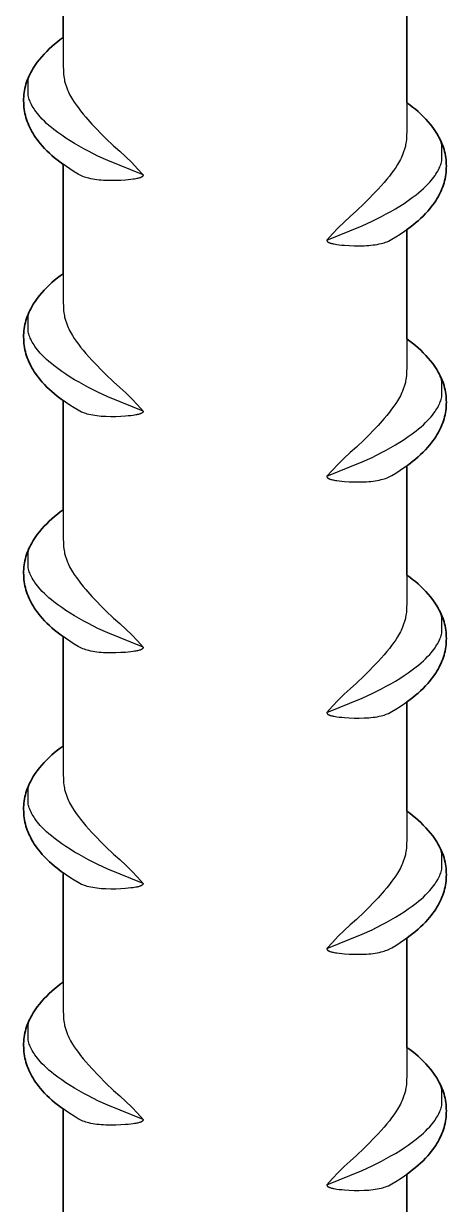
# Model space of a CAD drawing. Header units: millimetres. Extents: x -8 to 1608, y -703 to 404.
# Drawn here: x 40.3 to 60, y 300.1 to 355.1 of the extents above; entities that cross this region are included whole.
import ezdxf

# ---------------------------------------------------------------- set-up
doc = ezdxf.new("R2010")
doc.units = ezdxf.units.MM
doc.layers.add('Blocks', color=7, linetype='Continuous')
doc.layers.add('Blocks$Inner', color=7, linetype='Continuous', lineweight=25, true_color=0x007f00)
doc.layers.add('Blocks$Outline', color=7, linetype='Continuous', lineweight=35, true_color=0xff3f3f)

# ---------------------------------------------------------------- blocks, each defined once
blk = doc.blocks.new('Rebar Coffee Table Front')
at = {"layer": 'Blocks$Inner'}
for points in [[(42.145, 359.585), (42.145, 353.224), (42.156, 352.9), (42.165, 352.785), (42.178, 352.671), (42.187, 352.602), (42.199, 352.534), (42.212, 352.466), (42.339, 352.061), (42.371, 351.988), (42.405, 351.916), (42.442, 351.845), (42.485, 351.766), (42.53, 351.687), (42.578, 351.61), (42.662, 351.481), (42.749, 351.354), (42.852, 351.214), (42.958, 351.077), (43.078, 350.927), (43.202, 350.779), (43.48, 350.463), (44.125, 349.794), (44.484, 349.451), (44.778, 349.198), (45.064, 348.936), (45.341, 348.664), (45.608, 348.384), (45.866, 348.094), (45.866, 348.09), (45.866, 348.086), (45.866, 348.084), (45.865, 348.082), (45.865, 348.08), (45.865, 348.078), (45.865, 348.077), (45.865, 348.075), (45.864, 348.073), (45.864, 348.071), (45.863, 348.069), (45.863, 348.067), (45.862, 348.065), (45.862, 348.064), (45.861, 348.062), (45.861, 348.06), (45.86, 348.058), (45.859, 348.056), (45.859, 348.054), (45.858, 348.053), (45.857, 348.051), (45.856, 348.049), (45.855, 348.047), (45.854, 348.046), (45.853, 348.044), (45.852, 348.042), (45.851, 348.041), (45.85, 348.039), (45.849, 348.037), (45.848, 348.036), (45.846, 348.034), (45.845, 348.032), (45.843, 348.03), (45.842, 348.028), (45.84, 348.027), (45.839, 348.025), (45.837, 348.023), (45.835, 348.021), (45.832, 348.018), (45.828, 348.015), (45.825, 348.012), (45.821, 348.009), (45.817, 348.006), (45.813, 348.003), (45.809, 348.001), (45.805, 347.998), (45.801, 347.995), (45.797, 347.993), (45.789, 347.988), (45.783, 347.985), (45.776, 347.982), (45.764, 347.976), (45.751, 347.971), (45.739, 347.966), (45.726, 347.961), (45.713, 347.957), (45.687, 347.949), (45.648, 347.938), (45.609, 347.929), (45.57, 347.92), (45.531, 347.913), (45.47, 347.902), (45.408, 347.893), (45.287, 347.878), (45.168, 347.865), (45.05, 347.855), (44.821, 347.84), (44.592, 347.831), (44.363, 347.829), (44.134, 347.834), (44.027, 347.839), (43.92, 347.846), (43.817, 347.855), (43.715, 347.866), (43.619, 347.879), (43.523, 347.895), (43.428, 347.914), (43.334, 347.935), (43.266, 347.953), (43.199, 347.973), (43.132, 347.996), (43.066, 348.02), (43.001, 348.047), (42.838, 348.132), (42.655, 348.243), (42.452, 348.374), (42.251, 348.51), (42.057, 348.649), (41.867, 348.795), (41.744, 348.894), (41.623, 348.997), (41.505, 349.103), (41.389, 349.214), (41.276, 349.328), (41.168, 349.445), (41.086, 349.54), (41.007, 349.636), (40.931, 349.736), (40.858, 349.837), (40.798, 349.927), (40.741, 350.018), (40.686, 350.112), (40.635, 350.207), (40.587, 350.303), (40.545, 350.392), (40.507, 350.483), (40.472, 350.575), (40.44, 350.668), (40.411, 350.762), (40.386, 350.857), (40.363, 350.952), (40.345, 351.049), (40.329, 351.146), (40.317, 351.244), (40.309, 351.342), (40.304, 351.44), (40.302, 351.538), (40.303, 351.636), (40.309, 351.735), (40.317, 351.833), (40.329, 351.93), (40.344, 352.027), (40.363, 352.124), (40.385, 352.22), (40.41, 352.315), (40.439, 352.409), (40.471, 352.502), (40.506, 352.594), (40.544, 352.684), (40.586, 352.773), (40.63, 352.861), (40.682, 352.947)], [(58.145, 356.548), (58.145, 350.187), (58.134, 349.863), (58.125, 349.748), (58.112, 349.634), (58.103, 349.565), (58.091, 349.497), (58.078, 349.429), (57.951, 349.024), (57.919, 348.951), (57.885, 348.879), (57.848, 348.808), (57.805, 348.729), (57.76, 348.65), (57.712, 348.573), (57.628, 348.444), (57.541, 348.317), (57.438, 348.177), (57.332, 348.04), (57.212, 347.89), (57.088, 347.742), (56.81, 347.426), (56.165, 346.757), (55.806, 346.413), (55.512, 346.161), (55.226, 345.899), (54.949, 345.627), (54.682, 345.346), (54.424, 345.057), (56.074, 345.722), (56.528, 345.934), (56.974, 346.159), (57.192, 346.275), (57.407, 346.395), (57.616, 346.516), (57.823, 346.642), (58.021, 346.769), (58.216, 346.902), (58.401, 347.035), (58.583, 347.173), (58.696, 347.265), (58.808, 347.36), (58.916, 347.458), (59.018, 347.554), (59.116, 347.654), (59.212, 347.757), (59.278, 347.832), (59.341, 347.91), (59.402, 347.99), (59.461, 348.071), (59.504, 348.135), (59.545, 348.2), (59.583, 348.266), (59.62, 348.334), (59.654, 348.402), (59.68, 348.459), (59.704, 348.516), (59.726, 348.573), (59.746, 348.632), (59.764, 348.691), (59.78, 348.751), (59.78, 349.476), (59.764, 349.536), (59.746, 349.595), (59.726, 349.653), (59.704, 349.711), (59.68, 349.768), (59.654, 349.824), (59.544, 350.028), (59.45, 350.167), (59.352, 350.302), (59.249, 350.434), (59.142, 350.563), (59.03, 350.688), (58.915, 350.809), (58.796, 350.927), (58.673, 351.04), (58.546, 351.15), (58.416, 351.255), (58.282, 351.356), (58.145, 351.452)], [(45.866, 348.094), (44.216, 348.759), (43.762, 348.971), (43.316, 349.196), (43.098, 349.312), (42.883, 349.432), (42.674, 349.553), (42.467, 349.679), (42.269, 349.806), (42.074, 349.939), (41.888, 350.072), (41.707, 350.21), (41.594, 350.302), (41.482, 350.397), (41.373, 350.495), (41.272, 350.591), (41.173, 350.691), (41.078, 350.794), (41.012, 350.869), (40.949, 350.947), (40.888, 351.027), (40.829, 351.108), (40.786, 351.172), (40.745, 351.237), (40.707, 351.303), (40.67, 351.371), (40.636, 351.439), (40.61, 351.496), (40.586, 351.553), (40.564, 351.61), (40.544, 351.669), (40.526, 351.728), (40.51, 351.788), (40.51, 352.513), (40.526, 352.573), (40.544, 352.632), (40.564, 352.69), (40.586, 352.748), (40.61, 352.805), (40.636, 352.861), (40.746, 353.065), (40.84, 353.204), (40.938, 353.339), (41.041, 353.471), (41.148, 353.6), (41.259, 353.725), (41.375, 353.846), (41.494, 353.964), (41.617, 354.077), (41.744, 354.187), (41.874, 354.292), (42.008, 354.393), (42.145, 354.489)], [(54.424, 345.057), (54.424, 345.053), (54.424, 345.049), (54.424, 345.047), (54.424, 345.045), (54.425, 345.043), (54.425, 345.041), (54.425, 345.04), (54.425, 345.038), (54.426, 345.036), (54.426, 345.034), (54.426, 345.032), (54.427, 345.03), (54.427, 345.028), (54.428, 345.026), (54.429, 345.025), (54.429, 345.023), (54.43, 345.021), (54.431, 345.019), (54.431, 345.017), (54.432, 345.016), (54.433, 345.014), (54.434, 345.012), (54.435, 345.01), (54.436, 345.009), (54.437, 345.007), (54.438, 345.005), (54.439, 345.004), (54.44, 345.002), (54.441, 345), (54.442, 344.999), (54.444, 344.997), (54.445, 344.995), (54.447, 344.993), (54.448, 344.991), (54.45, 344.99), (54.451, 344.988), (54.453, 344.986), (54.455, 344.984), (54.458, 344.981), (54.462, 344.978), (54.465, 344.975), (54.469, 344.972), (54.473, 344.969), (54.477, 344.966), (54.481, 344.964), (54.485, 344.961), (54.489, 344.958), (54.493, 344.956), (54.501, 344.951), (54.507, 344.948), (54.514, 344.945), (54.526, 344.939), (54.538, 344.934), (54.551, 344.929), (54.564, 344.924), (54.577, 344.92), (54.603, 344.912), (54.642, 344.901), (54.681, 344.892), (54.72, 344.883), (54.759, 344.876), (54.82, 344.865), (54.882, 344.856), (55.003, 344.841), (55.122, 344.828), (55.24, 344.818), (55.469, 344.803), (55.698, 344.794), (55.927, 344.792), (56.156, 344.797), (56.263, 344.802), (56.37, 344.809), (56.473, 344.818), (56.575, 344.829), (56.671, 344.842), (56.767, 344.858), (56.862, 344.877), (56.956, 344.898), (57.024, 344.916), (57.091, 344.936), (57.158, 344.959), (57.224, 344.983), (57.289, 345.01), (57.452, 345.095), (57.635, 345.206), (57.838, 345.337), (58.039, 345.473), (58.233, 345.612), (58.423, 345.758), (58.546, 345.857), (58.667, 345.96), (58.785, 346.066), (58.901, 346.177), (59.013, 346.291), (59.122, 346.408), (59.204, 346.503), (59.283, 346.599), (59.359, 346.699), (59.432, 346.8), (59.492, 346.89), (59.549, 346.981), (59.604, 347.075), (59.655, 347.17), (59.703, 347.266), (59.744, 347.355), (59.783, 347.446), (59.818, 347.538), (59.85, 347.631), (59.879, 347.725), (59.904, 347.82), (59.926, 347.915), (59.945, 348.012), (59.961, 348.109), (59.973, 348.207), (59.981, 348.305), (59.986, 348.403), (59.988, 348.501), (59.986, 348.599), (59.981, 348.698), (59.973, 348.796), (59.961, 348.893), (59.946, 348.99), (59.927, 349.087), (59.905, 349.183), (59.88, 349.278), (59.851, 349.372), (59.819, 349.465), (59.784, 349.557), (59.746, 349.647), (59.704, 349.736), (59.66, 349.824), (59.608, 349.91)], [(42.145, 348.585), (42.145, 342.224), (42.156, 341.9), (42.165, 341.785), (42.178, 341.671), (42.187, 341.602), (42.199, 341.534), (42.212, 341.466), (42.339, 341.061), (42.371, 340.988), (42.405, 340.916), (42.442, 340.845), (42.485, 340.766), (42.53, 340.687), (42.578, 340.61), (42.662, 340.481), (42.749, 340.354), (42.852, 340.214), (42.958, 340.077), (43.078, 339.927), (43.202, 339.779), (43.48, 339.463), (44.125, 338.794), (44.484, 338.451), (44.778, 338.198), (45.064, 337.936), (45.341, 337.664), (45.608, 337.384), (45.866, 337.094), (44.216, 337.759), (43.762, 337.971), (43.316, 338.196), (43.098, 338.312), (42.883, 338.432), (42.674, 338.553), (42.467, 338.679), (42.269, 338.806), (42.074, 338.939), (41.888, 339.072), (41.707, 339.21), (41.594, 339.302), (41.482, 339.397), (41.373, 339.495), (41.272, 339.591), (41.173, 339.691), (41.078, 339.794), (41.012, 339.869), (40.949, 339.947), (40.888, 340.027), (40.829, 340.108), (40.786, 340.172), (40.745, 340.237), (40.707, 340.303), (40.67, 340.371), (40.636, 340.439), (40.61, 340.496), (40.586, 340.553), (40.564, 340.61), (40.544, 340.669), (40.526, 340.728), (40.51, 340.788), (40.51, 341.513), (40.526, 341.573), (40.544, 341.632), (40.564, 341.69), (40.586, 341.748), (40.61, 341.805), (40.636, 341.861), (40.746, 342.065), (40.84, 342.204), (40.938, 342.339), (41.041, 342.471), (41.148, 342.6), (41.259, 342.725), (41.375, 342.846), (41.494, 342.964), (41.617, 343.077), (41.744, 343.187), (41.874, 343.292), (42.008, 343.393), (42.145, 343.489)], [(58.145, 345.548), (58.145, 339.187), (58.134, 338.863), (58.125, 338.748), (58.112, 338.634), (58.103, 338.565), (58.091, 338.497), (58.078, 338.429), (57.951, 338.024), (57.919, 337.951), (57.885, 337.879), (57.848, 337.808), (57.805, 337.729), (57.76, 337.65), (57.712, 337.573), (57.628, 337.444), (57.541, 337.317), (57.438, 337.177), (57.332, 337.04), (57.212, 336.89), (57.088, 336.742), (56.81, 336.426), (56.165, 335.757), (55.806, 335.413), (55.512, 335.161), (55.226, 334.899), (54.949, 334.627), (54.682, 334.346), (54.424, 334.057), (56.074, 334.722), (56.528, 334.934), (56.974, 335.159), (57.192, 335.275), (57.407, 335.395), (57.616, 335.516), (57.823, 335.642), (58.021, 335.769), (58.216, 335.902), (58.401, 336.035), (58.583, 336.173), (58.696, 336.265), (58.808, 336.36), (58.916, 336.458), (59.018, 336.554), (59.116, 336.654), (59.212, 336.757), (59.278, 336.832), (59.341, 336.91), (59.402, 336.99), (59.461, 337.071), (59.504, 337.135), (59.545, 337.2), (59.583, 337.266), (59.62, 337.334), (59.654, 337.402), (59.68, 337.459), (59.704, 337.516), (59.726, 337.573), (59.746, 337.632), (59.764, 337.691), (59.78, 337.751), (59.78, 338.476), (59.764, 338.536), (59.746, 338.595), (59.726, 338.653), (59.704, 338.711), (59.68, 338.768), (59.654, 338.824), (59.544, 339.028), (59.45, 339.167), (59.352, 339.302), (59.249, 339.434), (59.142, 339.563), (59.03, 339.688), (58.915, 339.809), (58.796, 339.927), (58.673, 340.04), (58.546, 340.15), (58.416, 340.255), (58.282, 340.356), (58.145, 340.452)], [(45.866, 337.094), (45.866, 337.09), (45.866, 337.086), (45.866, 337.084), (45.865, 337.082), (45.865, 337.08), (45.865, 337.078), (45.865, 337.077), (45.865, 337.075), (45.864, 337.073), (45.864, 337.071), (45.863, 337.069), (45.863, 337.067), (45.862, 337.065), (45.862, 337.064), (45.861, 337.062), (45.861, 337.06), (45.86, 337.058), (45.859, 337.056), (45.859, 337.054), (45.858, 337.053), (45.857, 337.051), (45.856, 337.049), (45.855, 337.047), (45.854, 337.046), (45.853, 337.044), (45.852, 337.042), (45.851, 337.041), (45.85, 337.039), (45.849, 337.037), (45.848, 337.036), (45.846, 337.034), (45.845, 337.032), (45.843, 337.03), (45.842, 337.028), (45.84, 337.027), (45.839, 337.025), (45.837, 337.023), (45.835, 337.021), (45.832, 337.018), (45.828, 337.015), (45.825, 337.012), (45.821, 337.009), (45.817, 337.006), (45.813, 337.003), (45.809, 337.001), (45.805, 336.998), (45.801, 336.995), (45.797, 336.993), (45.789, 336.988), (45.783, 336.985), (45.776, 336.982), (45.764, 336.976), (45.751, 336.971), (45.739, 336.966), (45.726, 336.961), (45.713, 336.957), (45.687, 336.949), (45.648, 336.938), (45.609, 336.929), (45.57, 336.92), (45.531, 336.913), (45.47, 336.902), (45.408, 336.893), (45.287, 336.878), (45.168, 336.865), (45.05, 336.855), (44.821, 336.84), (44.592, 336.831), (44.363, 336.829), (44.134, 336.834), (44.027, 336.839), (43.92, 336.846), (43.817, 336.855), (43.715, 336.866), (43.619, 336.879), (43.523, 336.895), (43.428, 336.914), (43.334, 336.935), (43.266, 336.953), (43.199, 336.973), (43.132, 336.996), (43.066, 337.02), (43.001, 337.047), (42.838, 337.132), (42.655, 337.243), (42.452, 337.374), (42.251, 337.51), (42.057, 337.649), (41.867, 337.795), (41.744, 337.894), (41.623, 337.997), (41.505, 338.103), (41.389, 338.214), (41.276, 338.328), (41.168, 338.445), (41.086, 338.54), (41.007, 338.636), (40.931, 338.736), (40.858, 338.837), (40.798, 338.927), (40.741, 339.018), (40.686, 339.112), (40.635, 339.207), (40.587, 339.303), (40.545, 339.392), (40.507, 339.483), (40.472, 339.575), (40.44, 339.668), (40.411, 339.762), (40.386, 339.857), (40.363, 339.952), (40.345, 340.049), (40.329, 340.146), (40.317, 340.244), (40.309, 340.342), (40.304, 340.44), (40.302, 340.538), (40.303, 340.636), (40.309, 340.735), (40.317, 340.833), (40.329, 340.93), (40.344, 341.027), (40.363, 341.124), (40.385, 341.22), (40.41, 341.315), (40.439, 341.409), (40.471, 341.502), (40.506, 341.594), (40.544, 341.684), (40.586, 341.773), (40.63, 341.861), (40.682, 341.947)], [(54.424, 334.057), (54.424, 334.053), (54.424, 334.049), (54.424, 334.047), (54.424, 334.045), (54.425, 334.043), (54.425, 334.041), (54.425, 334.04), (54.425, 334.038), (54.426, 334.036), (54.426, 334.034), (54.426, 334.032), (54.427, 334.03), (54.427, 334.028), (54.428, 334.026), (54.429, 334.025), (54.429, 334.023), (54.43, 334.021), (54.431, 334.019), (54.431, 334.017), (54.432, 334.016), (54.433, 334.014), (54.434, 334.012), (54.435, 334.01), (54.436, 334.009), (54.437, 334.007), (54.438, 334.005), (54.439, 334.004), (54.44, 334.002), (54.441, 334), (54.442, 333.999), (54.444, 333.997), (54.445, 333.995), (54.447, 333.993), (54.448, 333.991), (54.45, 333.99), (54.451, 333.988), (54.453, 333.986), (54.455, 333.984), (54.458, 333.981), (54.462, 333.978), (54.465, 333.975), (54.469, 333.972), (54.473, 333.969), (54.477, 333.966), (54.481, 333.964), (54.485, 333.961), (54.489, 333.958), (54.493, 333.956), (54.501, 333.951), (54.507, 333.948), (54.514, 333.945), (54.526, 333.939), (54.538, 333.934), (54.551, 333.929), (54.564, 333.924), (54.577, 333.92), (54.603, 333.912), (54.642, 333.901), (54.681, 333.892), (54.72, 333.883), (54.759, 333.876), (54.82, 333.865), (54.882, 333.856), (55.003, 333.841), (55.122, 333.828), (55.24, 333.818), (55.469, 333.803), (55.698, 333.794), (55.927, 333.792), (56.156, 333.797), (56.263, 333.802), (56.37, 333.809), (56.473, 333.818), (56.575, 333.829), (56.671, 333.842), (56.767, 333.858), (56.862, 333.877), (56.956, 333.898), (57.024, 333.916), (57.091, 333.936), (57.158, 333.959), (57.224, 333.983), (57.289, 334.01), (57.452, 334.095), (57.635, 334.206), (57.838, 334.337), (58.039, 334.473), (58.233, 334.612), (58.423, 334.758), (58.546, 334.857), (58.667, 334.96), (58.785, 335.066), (58.901, 335.177), (59.013, 335.291), (59.122, 335.408), (59.204, 335.503), (59.283, 335.599), (59.359, 335.699), (59.432, 335.8), (59.492, 335.89), (59.549, 335.981), (59.604, 336.075), (59.655, 336.17), (59.703, 336.266), (59.744, 336.355), (59.783, 336.446), (59.818, 336.538), (59.85, 336.631), (59.879, 336.725), (59.904, 336.82), (59.926, 336.915), (59.945, 337.012), (59.961, 337.109), (59.973, 337.207), (59.981, 337.305), (59.986, 337.403), (59.988, 337.501), (59.986, 337.599), (59.981, 337.698), (59.973, 337.796), (59.961, 337.893), (59.946, 337.99), (59.927, 338.087), (59.905, 338.183), (59.88, 338.278), (59.851, 338.372), (59.819, 338.465), (59.784, 338.557), (59.746, 338.647), (59.704, 338.736), (59.66, 338.824), (59.608, 338.91)], [(42.145, 337.585), (42.145, 331.224), (42.156, 330.9), (42.165, 330.785), (42.178, 330.671), (42.187, 330.602), (42.199, 330.534), (42.212, 330.466), (42.339, 330.061), (42.371, 329.988), (42.405, 329.916), (42.442, 329.845), (42.485, 329.766), (42.53, 329.687), (42.578, 329.61), (42.662, 329.481), (42.749, 329.354), (42.852, 329.214), (42.958, 329.077), (43.078, 328.927), (43.202, 328.779), (43.48, 328.463), (44.125, 327.794), (44.484, 327.451), (44.778, 327.198), (45.064, 326.936), (45.341, 326.664), (45.608, 326.384), (45.866, 326.094), (45.866, 326.09), (45.866, 326.086), (45.866, 326.084), (45.865, 326.082), (45.865, 326.08), (45.865, 326.078), (45.865, 326.077), (45.865, 326.075), (45.864, 326.073), (45.864, 326.071), (45.863, 326.069), (45.863, 326.067), (45.862, 326.065), (45.862, 326.064), (45.861, 326.062), (45.861, 326.06), (45.86, 326.058), (45.859, 326.056), (45.859, 326.054), (45.858, 326.053), (45.857, 326.051), (45.856, 326.049), (45.855, 326.047), (45.854, 326.046), (45.853, 326.044), (45.852, 326.042), (45.851, 326.041), (45.85, 326.039), (45.849, 326.037), (45.848, 326.036), (45.846, 326.034), (45.845, 326.032), (45.843, 326.03), (45.842, 326.028), (45.84, 326.027), (45.839, 326.025), (45.837, 326.023), (45.835, 326.021), (45.832, 326.018), (45.828, 326.015), (45.825, 326.012), (45.821, 326.009), (45.817, 326.006), (45.813, 326.003), (45.809, 326.001), (45.805, 325.998), (45.801, 325.995), (45.797, 325.993), (45.789, 325.988), (45.783, 325.985), (45.776, 325.982), (45.764, 325.976), (45.751, 325.971), (45.739, 325.966), (45.726, 325.961), (45.713, 325.957), (45.687, 325.949), (45.648, 325.938), (45.609, 325.929), (45.57, 325.92), (45.531, 325.913), (45.47, 325.902), (45.408, 325.893), (45.287, 325.878), (45.168, 325.865), (45.05, 325.855), (44.821, 325.84), (44.592, 325.831), (44.363, 325.829), (44.134, 325.834), (44.027, 325.839), (43.92, 325.846), (43.817, 325.855), (43.715, 325.866), (43.619, 325.879), (43.523, 325.895), (43.428, 325.914), (43.334, 325.935), (43.266, 325.953), (43.199, 325.973), (43.132, 325.996), (43.066, 326.02), (43.001, 326.047), (42.838, 326.132), (42.655, 326.243), (42.452, 326.374), (42.251, 326.51), (42.057, 326.649), (41.867, 326.795), (41.744, 326.894), (41.623, 326.997), (41.505, 327.103), (41.389, 327.214), (41.276, 327.328), (41.168, 327.445), (41.086, 327.54), (41.007, 327.636), (40.931, 327.736), (40.858, 327.837), (40.798, 327.927), (40.741, 328.018), (40.686, 328.112), (40.635, 328.207), (40.587, 328.303), (40.545, 328.392), (40.507, 328.483), (40.472, 328.575), (40.44, 328.668), (40.411, 328.762), (40.386, 328.857), (40.363, 328.952), (40.345, 329.049), (40.329, 329.146), (40.317, 329.244), (40.309, 329.342), (40.304, 329.44), (40.302, 329.538), (40.303, 329.636), (40.309, 329.735), (40.317, 329.833), (40.329, 329.93), (40.344, 330.027), (40.363, 330.124), (40.385, 330.22), (40.41, 330.315), (40.439, 330.409), (40.471, 330.502), (40.506, 330.594), (40.544, 330.684), (40.586, 330.773), (40.63, 330.861), (40.682, 330.947)], [(58.145, 334.548), (58.145, 328.187), (58.134, 327.863), (58.125, 327.748), (58.112, 327.634), (58.103, 327.565), (58.091, 327.497), (58.078, 327.429), (57.951, 327.024), (57.919, 326.951), (57.885, 326.879), (57.848, 326.808), (57.805, 326.729), (57.76, 326.65), (57.712, 326.573), (57.628, 326.444), (57.541, 326.317), (57.438, 326.177), (57.332, 326.04), (57.212, 325.89), (57.088, 325.742), (56.81, 325.426), (56.165, 324.757), (55.806, 324.413), (55.512, 324.161), (55.226, 323.899), (54.949, 323.627), (54.682, 323.346), (54.424, 323.057), (56.074, 323.722), (56.528, 323.934), (56.974, 324.159), (57.192, 324.275), (57.407, 324.395), (57.616, 324.516), (57.823, 324.642), (58.021, 324.769), (58.216, 324.902), (58.401, 325.035), (58.583, 325.173), (58.696, 325.265), (58.808, 325.36), (58.916, 325.458), (59.018, 325.554), (59.116, 325.654), (59.212, 325.757), (59.278, 325.832), (59.341, 325.91), (59.402, 325.99), (59.461, 326.071), (59.504, 326.135), (59.545, 326.2), (59.583, 326.266), (59.62, 326.334), (59.654, 326.402), (59.68, 326.459), (59.704, 326.516), (59.726, 326.573), (59.746, 326.632), (59.764, 326.691), (59.78, 326.751), (59.78, 327.476), (59.764, 327.536), (59.746, 327.595), (59.726, 327.653), (59.704, 327.711), (59.68, 327.768), (59.654, 327.824), (59.544, 328.028), (59.45, 328.167), (59.352, 328.302), (59.249, 328.434), (59.142, 328.563), (59.03, 328.688), (58.915, 328.809), (58.796, 328.927), (58.673, 329.04), (58.546, 329.15), (58.416, 329.255), (58.282, 329.356), (58.145, 329.452)], [(45.866, 326.094), (44.216, 326.759), (43.762, 326.971), (43.316, 327.196), (43.098, 327.312), (42.883, 327.432), (42.674, 327.553), (42.467, 327.679), (42.269, 327.806), (42.074, 327.939), (41.888, 328.072), (41.707, 328.21), (41.594, 328.302), (41.482, 328.397), (41.373, 328.495), (41.272, 328.591), (41.173, 328.691), (41.078, 328.794), (41.012, 328.869), (40.949, 328.947), (40.888, 329.027), (40.829, 329.108), (40.786, 329.172), (40.745, 329.237), (40.707, 329.303), (40.67, 329.371), (40.636, 329.439), (40.61, 329.496), (40.586, 329.553), (40.564, 329.61), (40.544, 329.669), (40.526, 329.728), (40.51, 329.788), (40.51, 330.513), (40.526, 330.573), (40.544, 330.632), (40.564, 330.69), (40.586, 330.748), (40.61, 330.805), (40.636, 330.861), (40.746, 331.065), (40.84, 331.204), (40.938, 331.339), (41.041, 331.471), (41.148, 331.6), (41.259, 331.725), (41.375, 331.846), (41.494, 331.964), (41.617, 332.077), (41.744, 332.187), (41.874, 332.292), (42.008, 332.393), (42.145, 332.489)], [(54.424, 323.057), (54.424, 323.053), (54.424, 323.049), (54.424, 323.047), (54.424, 323.045), (54.425, 323.043), (54.425, 323.041), (54.425, 323.04), (54.425, 323.038), (54.426, 323.036), (54.426, 323.034), (54.426, 323.032), (54.427, 323.03), (54.427, 323.028), (54.428, 323.026), (54.429, 323.025), (54.429, 323.023), (54.43, 323.021), (54.431, 323.019), (54.431, 323.017), (54.432, 323.016), (54.433, 323.014), (54.434, 323.012), (54.435, 323.01), (54.436, 323.009), (54.437, 323.007), (54.438, 323.005), (54.439, 323.004), (54.44, 323.002), (54.441, 323), (54.442, 322.999), (54.444, 322.997), (54.445, 322.995), (54.447, 322.993), (54.448, 322.991), (54.45, 322.99), (54.451, 322.988), (54.453, 322.986), (54.455, 322.984), (54.458, 322.981), (54.462, 322.978), (54.465, 322.975), (54.469, 322.972), (54.473, 322.969), (54.477, 322.966), (54.481, 322.964), (54.485, 322.961), (54.489, 322.958), (54.493, 322.956), (54.501, 322.951), (54.507, 322.948), (54.514, 322.945), (54.526, 322.939), (54.538, 322.934), (54.551, 322.929), (54.564, 322.924), (54.577, 322.92), (54.603, 322.912), (54.642, 322.901), (54.681, 322.892), (54.72, 322.883), (54.759, 322.876), (54.82, 322.865), (54.882, 322.856), (55.003, 322.841), (55.122, 322.828), (55.24, 322.818), (55.469, 322.803), (55.698, 322.794), (55.927, 322.792), (56.156, 322.797), (56.263, 322.802), (56.37, 322.809), (56.473, 322.818), (56.575, 322.829), (56.671, 322.842), (56.767, 322.858), (56.862, 322.877), (56.956, 322.898), (57.024, 322.916), (57.091, 322.936), (57.158, 322.959), (57.224, 322.983), (57.289, 323.01), (57.452, 323.095), (57.635, 323.206), (57.838, 323.337), (58.039, 323.473), (58.233, 323.612), (58.423, 323.758), (58.546, 323.857), (58.667, 323.96), (58.785, 324.066), (58.901, 324.177), (59.013, 324.291), (59.122, 324.408), (59.204, 324.503), (59.283, 324.599), (59.359, 324.699), (59.432, 324.8), (59.492, 324.89), (59.549, 324.981), (59.604, 325.075), (59.655, 325.17), (59.703, 325.266), (59.744, 325.355), (59.783, 325.446), (59.818, 325.538), (59.85, 325.631), (59.879, 325.725), (59.904, 325.82), (59.926, 325.915), (59.945, 326.012), (59.961, 326.109), (59.973, 326.207), (59.981, 326.305), (59.986, 326.403), (59.988, 326.501), (59.986, 326.599), (59.981, 326.698), (59.973, 326.796), (59.961, 326.893), (59.946, 326.99), (59.927, 327.087), (59.905, 327.183), (59.88, 327.278), (59.851, 327.372), (59.819, 327.465), (59.784, 327.557), (59.746, 327.647), (59.704, 327.736), (59.66, 327.824), (59.608, 327.91)], [(42.145, 326.585), (42.145, 320.224), (42.156, 319.9), (42.165, 319.785), (42.178, 319.671), (42.187, 319.602), (42.199, 319.534), (42.212, 319.466), (42.339, 319.061), (42.371, 318.988), (42.405, 318.916), (42.442, 318.845), (42.485, 318.766), (42.53, 318.687), (42.578, 318.61), (42.662, 318.481), (42.749, 318.354), (42.852, 318.214), (42.958, 318.077), (43.078, 317.927), (43.202, 317.779), (43.48, 317.463), (44.125, 316.794), (44.484, 316.451), (44.778, 316.198), (45.064, 315.936), (45.341, 315.664), (45.608, 315.384), (45.866, 315.094), (45.866, 315.09), (45.866, 315.086), (45.866, 315.084), (45.865, 315.082), (45.865, 315.08), (45.865, 315.078), (45.865, 315.077), (45.865, 315.075), (45.864, 315.073), (45.864, 315.071), (45.863, 315.069), (45.863, 315.067), (45.862, 315.065), (45.862, 315.064), (45.861, 315.062), (45.861, 315.06), (45.86, 315.058), (45.859, 315.056), (45.859, 315.054), (45.858, 315.053), (45.857, 315.051), (45.856, 315.049), (45.855, 315.047), (45.854, 315.046), (45.853, 315.044), (45.852, 315.042), (45.851, 315.041), (45.85, 315.039), (45.849, 315.037), (45.848, 315.036), (45.846, 315.034), (45.845, 315.032), (45.843, 315.03), (45.842, 315.028), (45.84, 315.027), (45.839, 315.025), (45.837, 315.023), (45.835, 315.021), (45.832, 315.018), (45.828, 315.015), (45.825, 315.012), (45.821, 315.009), (45.817, 315.006), (45.813, 315.003), (45.809, 315.001), (45.805, 314.998), (45.801, 314.995), (45.797, 314.993), (45.789, 314.988), (45.783, 314.985), (45.776, 314.982), (45.764, 314.976), (45.751, 314.971), (45.739, 314.966), (45.726, 314.961), (45.713, 314.957), (45.687, 314.949), (45.648, 314.938), (45.609, 314.929), (45.57, 314.92), (45.531, 314.913), (45.47, 314.902), (45.408, 314.893), (45.287, 314.878), (45.168, 314.865), (45.05, 314.855), (44.821, 314.84), (44.592, 314.831), (44.363, 314.829), (44.134, 314.834), (44.027, 314.839), (43.92, 314.846), (43.817, 314.855), (43.715, 314.866), (43.619, 314.879), (43.523, 314.895), (43.428, 314.914), (43.334, 314.935), (43.266, 314.953), (43.199, 314.973), (43.132, 314.996), (43.066, 315.02), (43.001, 315.047), (42.838, 315.132), (42.655, 315.243), (42.452, 315.374), (42.251, 315.51), (42.057, 315.649), (41.867, 315.795), (41.744, 315.894), (41.623, 315.997), (41.505, 316.103), (41.389, 316.214), (41.276, 316.328), (41.168, 316.445), (41.086, 316.54), (41.007, 316.636), (40.931, 316.736), (40.858, 316.837), (40.798, 316.927), (40.741, 317.018), (40.686, 317.112), (40.635, 317.207), (40.587, 317.303), (40.545, 317.392), (40.507, 317.483), (40.472, 317.575), (40.44, 317.668), (40.411, 317.762), (40.386, 317.857), (40.363, 317.952), (40.345, 318.049), (40.329, 318.146), (40.317, 318.244), (40.309, 318.342), (40.304, 318.44), (40.302, 318.538), (40.303, 318.636), (40.309, 318.735), (40.317, 318.833), (40.329, 318.93), (40.344, 319.027), (40.363, 319.124), (40.385, 319.22), (40.41, 319.315), (40.439, 319.409), (40.471, 319.502), (40.506, 319.594), (40.544, 319.684), (40.586, 319.773), (40.63, 319.861), (40.682, 319.947)], [(58.145, 323.548), (58.145, 317.187), (58.134, 316.863), (58.125, 316.748), (58.112, 316.634), (58.103, 316.565), (58.091, 316.497), (58.078, 316.429), (57.951, 316.024), (57.919, 315.951), (57.885, 315.879), (57.848, 315.808), (57.805, 315.729), (57.76, 315.65), (57.712, 315.573), (57.628, 315.444), (57.541, 315.317), (57.438, 315.177), (57.332, 315.04), (57.212, 314.89), (57.088, 314.742), (56.81, 314.426), (56.165, 313.757), (55.806, 313.413), (55.512, 313.161), (55.226, 312.899), (54.949, 312.627), (54.682, 312.346), (54.424, 312.057), (56.074, 312.722), (56.528, 312.934), (56.974, 313.159), (57.192, 313.275), (57.407, 313.395), (57.616, 313.516), (57.823, 313.642), (58.021, 313.769), (58.216, 313.902), (58.401, 314.035), (58.583, 314.173), (58.696, 314.265), (58.808, 314.36), (58.916, 314.458), (59.018, 314.554), (59.116, 314.654), (59.212, 314.757), (59.278, 314.832), (59.341, 314.91), (59.402, 314.99), (59.461, 315.071), (59.504, 315.135), (59.545, 315.2), (59.583, 315.266), (59.62, 315.334), (59.654, 315.402), (59.68, 315.459), (59.704, 315.516), (59.726, 315.573), (59.746, 315.632), (59.764, 315.691), (59.78, 315.751), (59.78, 316.476), (59.764, 316.536), (59.746, 316.595), (59.726, 316.653), (59.704, 316.711), (59.68, 316.768), (59.654, 316.824), (59.544, 317.028), (59.45, 317.167), (59.352, 317.302), (59.249, 317.434), (59.142, 317.563), (59.03, 317.688), (58.915, 317.809), (58.796, 317.927), (58.673, 318.04), (58.546, 318.15), (58.416, 318.255), (58.282, 318.356), (58.145, 318.452)], [(45.866, 315.094), (44.216, 315.759), (43.762, 315.971), (43.316, 316.196), (43.098, 316.312), (42.883, 316.432), (42.674, 316.553), (42.467, 316.679), (42.269, 316.806), (42.074, 316.939), (41.888, 317.072), (41.707, 317.21), (41.594, 317.302), (41.482, 317.397), (41.373, 317.495), (41.272, 317.591), (41.173, 317.691), (41.078, 317.794), (41.012, 317.869), (40.949, 317.947), (40.888, 318.027), (40.829, 318.108), (40.786, 318.172), (40.745, 318.237), (40.707, 318.303), (40.67, 318.371), (40.636, 318.439), (40.61, 318.496), (40.586, 318.553), (40.564, 318.61), (40.544, 318.669), (40.526, 318.728), (40.51, 318.788), (40.51, 319.513), (40.526, 319.573), (40.544, 319.632), (40.564, 319.69), (40.586, 319.748), (40.61, 319.805), (40.636, 319.861), (40.746, 320.065), (40.84, 320.204), (40.938, 320.339), (41.041, 320.471), (41.148, 320.6), (41.259, 320.725), (41.375, 320.846), (41.494, 320.964), (41.617, 321.077), (41.744, 321.187), (41.874, 321.292), (42.008, 321.393), (42.145, 321.489)], [(54.424, 312.057), (54.424, 312.053), (54.424, 312.049), (54.424, 312.047), (54.424, 312.045), (54.425, 312.043), (54.425, 312.041), (54.425, 312.04), (54.425, 312.038), (54.426, 312.036), (54.426, 312.034), (54.426, 312.032), (54.427, 312.03), (54.427, 312.028), (54.428, 312.026), (54.429, 312.025), (54.429, 312.023), (54.43, 312.021), (54.431, 312.019), (54.431, 312.017), (54.432, 312.016), (54.433, 312.014), (54.434, 312.012), (54.435, 312.01), (54.436, 312.009), (54.437, 312.007), (54.438, 312.005), (54.439, 312.004), (54.44, 312.002), (54.441, 312), (54.442, 311.999), (54.444, 311.997), (54.445, 311.995), (54.447, 311.993), (54.448, 311.991), (54.45, 311.99), (54.451, 311.988), (54.453, 311.986), (54.455, 311.984), (54.458, 311.981), (54.462, 311.978), (54.465, 311.975), (54.469, 311.972), (54.473, 311.969), (54.477, 311.966), (54.481, 311.964), (54.485, 311.961), (54.489, 311.958), (54.493, 311.956), (54.501, 311.951), (54.507, 311.948), (54.514, 311.945), (54.526, 311.939), (54.538, 311.934), (54.551, 311.929), (54.564, 311.924), (54.577, 311.92), (54.603, 311.912), (54.642, 311.901), (54.681, 311.892), (54.72, 311.883), (54.759, 311.876), (54.82, 311.865), (54.882, 311.856), (55.003, 311.841), (55.122, 311.828), (55.24, 311.818), (55.469, 311.803), (55.698, 311.794), (55.927, 311.792), (56.156, 311.797), (56.263, 311.802), (56.37, 311.809), (56.473, 311.818), (56.575, 311.829), (56.671, 311.842), (56.767, 311.858), (56.862, 311.877), (56.956, 311.898), (57.024, 311.916), (57.091, 311.936), (57.158, 311.959), (57.224, 311.983), (57.289, 312.01), (57.452, 312.095), (57.635, 312.206), (57.838, 312.337), (58.039, 312.473), (58.233, 312.612), (58.423, 312.758), (58.546, 312.857), (58.667, 312.96), (58.785, 313.066), (58.901, 313.177), (59.013, 313.291), (59.122, 313.408), (59.204, 313.503), (59.283, 313.599), (59.359, 313.699), (59.432, 313.8), (59.492, 313.89), (59.549, 313.981), (59.604, 314.075), (59.655, 314.17), (59.703, 314.266), (59.744, 314.355), (59.783, 314.446), (59.818, 314.538), (59.85, 314.631), (59.879, 314.725), (59.904, 314.82), (59.926, 314.915), (59.945, 315.012), (59.961, 315.109), (59.973, 315.207), (59.981, 315.305), (59.986, 315.403), (59.988, 315.501), (59.986, 315.599), (59.981, 315.698), (59.973, 315.796), (59.961, 315.893), (59.946, 315.99), (59.927, 316.087), (59.905, 316.183), (59.88, 316.278), (59.851, 316.372), (59.819, 316.465), (59.784, 316.557), (59.746, 316.647), (59.704, 316.736), (59.66, 316.824), (59.608, 316.91)], [(42.145, 315.585), (42.145, 309.224), (42.156, 308.9), (42.165, 308.785), (42.178, 308.671), (42.187, 308.602), (42.199, 308.534), (42.212, 308.466), (42.339, 308.061), (42.371, 307.988), (42.405, 307.916), (42.442, 307.845), (42.485, 307.766), (42.53, 307.687), (42.578, 307.61), (42.662, 307.481), (42.749, 307.354), (42.852, 307.214), (42.958, 307.077), (43.078, 306.927), (43.202, 306.779), (43.48, 306.463), (44.125, 305.794), (44.484, 305.451), (44.778, 305.198), (45.064, 304.936), (45.341, 304.664), (45.608, 304.384), (45.866, 304.094), (45.866, 304.09), (45.866, 304.086), (45.866, 304.084), (45.865, 304.082), (45.865, 304.08), (45.865, 304.078), (45.865, 304.077), (45.865, 304.075), (45.864, 304.073), (45.864, 304.071), (45.863, 304.069), (45.863, 304.067), (45.862, 304.065), (45.862, 304.064), (45.861, 304.062), (45.861, 304.06), (45.86, 304.058), (45.859, 304.056), (45.859, 304.054), (45.858, 304.053), (45.857, 304.051), (45.856, 304.049), (45.855, 304.047), (45.854, 304.046), (45.853, 304.044), (45.852, 304.042), (45.851, 304.041), (45.85, 304.039), (45.849, 304.037), (45.848, 304.036), (45.846, 304.034), (45.845, 304.032), (45.843, 304.03), (45.842, 304.028), (45.84, 304.027), (45.839, 304.025), (45.837, 304.023), (45.835, 304.021), (45.832, 304.018), (45.828, 304.015), (45.825, 304.012), (45.821, 304.009), (45.817, 304.006), (45.813, 304.003), (45.809, 304.001), (45.805, 303.998), (45.801, 303.995), (45.797, 303.993), (45.789, 303.988), (45.783, 303.985), (45.776, 303.982), (45.764, 303.976), (45.751, 303.971), (45.739, 303.966), (45.726, 303.961), (45.713, 303.957), (45.687, 303.949), (45.648, 303.938), (45.609, 303.929), (45.57, 303.92), (45.531, 303.913), (45.47, 303.902), (45.408, 303.893), (45.287, 303.878), (45.168, 303.865), (45.05, 303.855), (44.821, 303.84), (44.592, 303.831), (44.363, 303.829), (44.134, 303.834), (44.027, 303.839), (43.92, 303.846), (43.817, 303.855), (43.715, 303.866), (43.619, 303.879), (43.523, 303.895), (43.428, 303.914), (43.334, 303.935), (43.266, 303.953), (43.199, 303.973), (43.132, 303.996), (43.066, 304.02), (43.001, 304.047), (42.838, 304.132), (42.655, 304.243), (42.452, 304.374), (42.251, 304.51), (42.057, 304.649), (41.867, 304.795), (41.744, 304.894), (41.623, 304.997), (41.505, 305.103), (41.389, 305.214), (41.276, 305.328), (41.168, 305.445), (41.086, 305.54), (41.007, 305.636), (40.931, 305.736), (40.858, 305.837), (40.798, 305.927), (40.741, 306.018), (40.686, 306.112), (40.635, 306.207), (40.587, 306.303), (40.545, 306.392), (40.507, 306.483), (40.472, 306.575), (40.44, 306.668), (40.411, 306.762), (40.386, 306.857), (40.363, 306.952), (40.345, 307.049), (40.329, 307.146), (40.317, 307.244), (40.309, 307.342), (40.304, 307.44), (40.302, 307.538), (40.303, 307.636), (40.309, 307.735), (40.317, 307.833), (40.329, 307.93), (40.344, 308.027), (40.363, 308.124), (40.385, 308.22), (40.41, 308.315), (40.439, 308.409), (40.471, 308.502), (40.506, 308.594), (40.544, 308.684), (40.586, 308.773), (40.63, 308.861), (40.679, 308.941)], [(58.145, 312.548), (58.145, 306.187), (58.134, 305.863), (58.125, 305.748), (58.112, 305.634), (58.103, 305.565), (58.091, 305.497), (58.078, 305.429), (57.951, 305.024), (57.919, 304.951), (57.885, 304.879), (57.848, 304.808), (57.805, 304.729), (57.76, 304.65), (57.712, 304.573), (57.628, 304.444), (57.541, 304.317), (57.438, 304.177), (57.332, 304.04), (57.212, 303.89), (57.088, 303.742), (56.81, 303.426), (56.165, 302.757), (55.806, 302.413), (55.512, 302.161), (55.226, 301.899), (54.949, 301.627), (54.682, 301.346), (54.424, 301.057), (56.074, 301.722), (56.528, 301.934), (56.974, 302.159), (57.192, 302.275), (57.407, 302.395), (57.616, 302.516), (57.823, 302.642), (58.021, 302.769), (58.216, 302.902), (58.401, 303.035), (58.583, 303.173), (58.696, 303.265), (58.808, 303.36), (58.916, 303.458), (59.018, 303.554), (59.116, 303.654), (59.212, 303.757), (59.278, 303.832), (59.341, 303.91), (59.402, 303.99), (59.461, 304.071), (59.504, 304.135), (59.545, 304.2), (59.583, 304.266), (59.62, 304.334), (59.654, 304.402), (59.68, 304.459), (59.704, 304.516), (59.726, 304.573), (59.746, 304.632), (59.764, 304.691), (59.78, 304.751), (59.78, 305.476), (59.764, 305.536), (59.746, 305.595), (59.726, 305.653), (59.704, 305.711), (59.68, 305.768), (59.654, 305.824), (59.544, 306.028), (59.45, 306.167), (59.352, 306.302), (59.249, 306.434), (59.142, 306.563), (59.03, 306.688), (58.915, 306.809), (58.796, 306.927), (58.673, 307.04), (58.546, 307.15), (58.416, 307.255), (58.282, 307.356), (58.145, 307.452)], [(45.866, 304.094), (44.216, 304.759), (43.762, 304.971), (43.316, 305.196), (43.098, 305.312), (42.883, 305.432), (42.674, 305.553), (42.467, 305.679), (42.269, 305.806), (42.074, 305.939), (41.888, 306.072), (41.707, 306.21), (41.594, 306.302), (41.482, 306.397), (41.373, 306.495), (41.272, 306.591), (41.173, 306.691), (41.078, 306.794), (41.012, 306.869), (40.949, 306.947), (40.888, 307.027), (40.829, 307.108), (40.786, 307.172), (40.745, 307.237), (40.707, 307.303), (40.67, 307.371), (40.636, 307.439), (40.61, 307.496), (40.586, 307.553), (40.564, 307.61), (40.544, 307.669), (40.526, 307.728), (40.51, 307.788), (40.51, 308.513), (40.526, 308.573), (40.544, 308.632), (40.564, 308.69), (40.586, 308.748), (40.61, 308.805), (40.636, 308.861), (40.746, 309.065), (40.84, 309.204), (40.938, 309.339), (41.041, 309.471), (41.148, 309.6), (41.259, 309.725), (41.375, 309.846), (41.494, 309.964), (41.617, 310.077), (41.744, 310.187), (41.874, 310.292), (42.008, 310.393), (42.145, 310.489)], [(54.424, 301.057), (54.424, 301.053), (54.424, 301.049), (54.424, 301.047), (54.424, 301.045), (54.425, 301.043), (54.425, 301.041), (54.425, 301.04), (54.425, 301.038), (54.426, 301.036), (54.426, 301.034), (54.426, 301.032), (54.427, 301.03), (54.427, 301.028), (54.428, 301.026), (54.429, 301.025), (54.429, 301.023), (54.43, 301.021), (54.431, 301.019), (54.431, 301.017), (54.432, 301.016), (54.433, 301.014), (54.434, 301.012), (54.435, 301.01), (54.436, 301.009), (54.437, 301.007), (54.438, 301.005), (54.439, 301.004), (54.44, 301.002), (54.441, 301), (54.442, 300.999), (54.444, 300.997), (54.445, 300.995), (54.447, 300.993), (54.448, 300.991), (54.45, 300.99), (54.451, 300.988), (54.453, 300.986), (54.455, 300.984), (54.458, 300.981), (54.462, 300.978), (54.465, 300.975), (54.469, 300.972), (54.473, 300.969), (54.477, 300.966), (54.481, 300.964), (54.485, 300.961), (54.489, 300.958), (54.493, 300.956), (54.501, 300.951), (54.507, 300.948), (54.514, 300.945), (54.526, 300.939), (54.538, 300.934), (54.551, 300.929), (54.564, 300.924), (54.577, 300.92), (54.603, 300.912), (54.642, 300.901), (54.681, 300.892), (54.72, 300.883), (54.759, 300.876), (54.82, 300.865), (54.882, 300.856), (55.003, 300.841), (55.122, 300.828), (55.24, 300.818), (55.469, 300.803), (55.698, 300.794), (55.927, 300.792), (56.156, 300.797), (56.263, 300.802), (56.37, 300.809), (56.473, 300.818), (56.575, 300.829), (56.671, 300.842), (56.767, 300.858), (56.862, 300.877), (56.956, 300.898), (57.024, 300.916), (57.091, 300.936), (57.158, 300.959), (57.224, 300.983), (57.289, 301.01), (57.452, 301.095), (57.635, 301.206), (57.838, 301.337), (58.039, 301.473), (58.233, 301.612), (58.423, 301.758), (58.546, 301.857), (58.667, 301.96), (58.785, 302.066), (58.901, 302.177), (59.013, 302.291), (59.122, 302.408), (59.204, 302.503), (59.283, 302.599), (59.359, 302.699), (59.432, 302.8), (59.492, 302.89), (59.549, 302.981), (59.604, 303.075), (59.655, 303.17), (59.703, 303.266), (59.744, 303.355), (59.783, 303.446), (59.818, 303.538), (59.85, 303.631), (59.879, 303.725), (59.904, 303.82), (59.926, 303.915), (59.945, 304.012), (59.961, 304.109), (59.973, 304.207), (59.981, 304.305), (59.986, 304.403), (59.988, 304.501), (59.986, 304.599), (59.981, 304.698), (59.973, 304.796), (59.961, 304.893), (59.946, 304.99), (59.927, 305.087), (59.905, 305.183), (59.88, 305.278), (59.851, 305.372), (59.819, 305.465), (59.784, 305.557), (59.746, 305.647), (59.704, 305.736), (59.66, 305.824), (59.608, 305.91)], [(42.145, 304.585), (42.145, 298.224)], [(58.145, 301.548), (58.145, 295.187)]]:
    blk.add_lwpolyline(points, dxfattribs=at)
at = {"layer": 'Blocks$Outline'}
for points in [[(42.145, 354.489), (42.145, 359.585)], [(58.145, 356.548), (58.145, 351.452)], [(40.682, 352.947), (40.746, 353.065), (40.84, 353.204), (40.938, 353.339), (41.041, 353.471), (41.148, 353.6), (41.259, 353.725), (41.375, 353.846), (41.494, 353.964), (41.617, 354.077), (41.744, 354.187), (41.874, 354.292), (42.008, 354.393), (42.145, 354.489)], [(42.145, 348.585), (42.057, 348.649), (41.867, 348.795), (41.744, 348.894), (41.623, 348.997), (41.505, 349.103), (41.389, 349.214), (41.276, 349.328), (41.168, 349.445), (41.086, 349.54), (41.007, 349.636), (40.931, 349.736), (40.858, 349.837), (40.798, 349.927), (40.741, 350.018), (40.686, 350.112), (40.635, 350.207), (40.587, 350.303), (40.545, 350.392), (40.507, 350.483), (40.472, 350.575), (40.44, 350.668), (40.411, 350.762), (40.386, 350.857), (40.363, 350.952), (40.345, 351.049), (40.329, 351.146), (40.317, 351.244), (40.309, 351.342), (40.304, 351.44), (40.302, 351.538), (40.303, 351.636), (40.309, 351.735), (40.317, 351.833), (40.329, 351.93), (40.344, 352.027), (40.363, 352.124), (40.385, 352.22), (40.41, 352.315), (40.439, 352.409), (40.471, 352.502), (40.506, 352.594), (40.544, 352.684), (40.586, 352.773), (40.63, 352.861), (40.682, 352.947)], [(58.145, 351.452), (58.282, 351.356), (58.416, 351.255), (58.546, 351.15), (58.673, 351.04), (58.796, 350.927), (58.915, 350.809), (59.03, 350.688), (59.142, 350.563), (59.249, 350.434), (59.352, 350.302), (59.45, 350.167), (59.544, 350.028), (59.608, 349.91)], [(59.608, 349.91), (59.66, 349.824), (59.704, 349.736), (59.746, 349.647), (59.784, 349.557), (59.819, 349.465), (59.851, 349.372), (59.88, 349.278), (59.905, 349.183), (59.927, 349.087), (59.946, 348.99), (59.961, 348.893), (59.973, 348.796), (59.981, 348.698), (59.986, 348.599), (59.988, 348.501), (59.986, 348.403), (59.981, 348.305), (59.973, 348.207), (59.961, 348.109), (59.945, 348.012), (59.926, 347.915), (59.904, 347.82), (59.879, 347.725), (59.85, 347.631), (59.818, 347.538), (59.783, 347.446), (59.744, 347.355), (59.703, 347.266), (59.655, 347.17), (59.604, 347.075), (59.549, 346.981), (59.492, 346.89), (59.432, 346.8), (59.359, 346.699), (59.283, 346.599), (59.204, 346.503), (59.122, 346.408), (59.013, 346.291), (58.901, 346.177), (58.785, 346.066), (58.667, 345.96), (58.546, 345.857), (58.423, 345.758), (58.233, 345.612), (58.145, 345.548)], [(42.145, 343.489), (42.145, 348.585)], [(58.145, 345.548), (58.145, 340.452)], [(40.682, 341.947), (40.746, 342.065), (40.84, 342.204), (40.938, 342.339), (41.041, 342.471), (41.148, 342.6), (41.259, 342.725), (41.375, 342.846), (41.494, 342.964), (41.617, 343.077), (41.744, 343.187), (41.874, 343.292), (42.008, 343.393), (42.145, 343.489)], [(42.145, 337.585), (42.057, 337.649), (41.867, 337.795), (41.744, 337.894), (41.623, 337.997), (41.505, 338.103), (41.389, 338.214), (41.276, 338.328), (41.168, 338.445), (41.086, 338.54), (41.007, 338.636), (40.931, 338.736), (40.858, 338.837), (40.798, 338.927), (40.741, 339.018), (40.686, 339.112), (40.635, 339.207), (40.587, 339.303), (40.545, 339.392), (40.507, 339.483), (40.472, 339.575), (40.44, 339.668), (40.411, 339.762), (40.386, 339.857), (40.363, 339.952), (40.345, 340.049), (40.329, 340.146), (40.317, 340.244), (40.309, 340.342), (40.304, 340.44), (40.302, 340.538), (40.303, 340.636), (40.309, 340.735), (40.317, 340.833), (40.329, 340.93), (40.344, 341.027), (40.363, 341.124), (40.385, 341.22), (40.41, 341.315), (40.439, 341.409), (40.471, 341.502), (40.506, 341.594), (40.544, 341.684), (40.586, 341.773), (40.63, 341.861), (40.682, 341.947)], [(58.145, 340.452), (58.282, 340.356), (58.416, 340.255), (58.546, 340.15), (58.673, 340.04), (58.796, 339.927), (58.915, 339.809), (59.03, 339.688), (59.142, 339.563), (59.249, 339.434), (59.352, 339.302), (59.45, 339.167), (59.544, 339.028), (59.608, 338.91)], [(59.608, 338.91), (59.66, 338.824), (59.704, 338.736), (59.746, 338.647), (59.784, 338.557), (59.819, 338.465), (59.851, 338.372), (59.88, 338.278), (59.905, 338.183), (59.927, 338.087), (59.946, 337.99), (59.961, 337.893), (59.973, 337.796), (59.981, 337.698), (59.986, 337.599), (59.988, 337.501), (59.986, 337.403), (59.981, 337.305), (59.973, 337.207), (59.961, 337.109), (59.945, 337.012), (59.926, 336.915), (59.904, 336.82), (59.879, 336.725), (59.85, 336.631), (59.818, 336.538), (59.783, 336.446), (59.744, 336.355), (59.703, 336.266), (59.655, 336.17), (59.604, 336.075), (59.549, 335.981), (59.492, 335.89), (59.432, 335.8), (59.359, 335.699), (59.283, 335.599), (59.204, 335.503), (59.122, 335.408), (59.013, 335.291), (58.901, 335.177), (58.785, 335.066), (58.667, 334.96), (58.546, 334.857), (58.423, 334.758), (58.233, 334.612), (58.145, 334.548)], [(42.145, 332.489), (42.145, 337.585)], [(58.145, 334.548), (58.145, 329.452)], [(40.682, 330.947), (40.746, 331.065), (40.84, 331.204), (40.938, 331.339), (41.041, 331.471), (41.148, 331.6), (41.259, 331.725), (41.375, 331.846), (41.494, 331.964), (41.617, 332.077), (41.744, 332.187), (41.874, 332.292), (42.008, 332.393), (42.145, 332.489)], [(42.145, 326.585), (42.057, 326.649), (41.867, 326.795), (41.744, 326.894), (41.623, 326.997), (41.505, 327.103), (41.389, 327.214), (41.276, 327.328), (41.168, 327.445), (41.086, 327.54), (41.007, 327.636), (40.931, 327.736), (40.858, 327.837), (40.798, 327.927), (40.741, 328.018), (40.686, 328.112), (40.635, 328.207), (40.587, 328.303), (40.545, 328.392), (40.507, 328.483), (40.472, 328.575), (40.44, 328.668), (40.411, 328.762), (40.386, 328.857), (40.363, 328.952), (40.345, 329.049), (40.329, 329.146), (40.317, 329.244), (40.309, 329.342), (40.304, 329.44), (40.302, 329.538), (40.303, 329.636), (40.309, 329.735), (40.317, 329.833), (40.329, 329.93), (40.344, 330.027), (40.363, 330.124), (40.385, 330.22), (40.41, 330.315), (40.439, 330.409), (40.471, 330.502), (40.506, 330.594), (40.544, 330.684), (40.586, 330.773), (40.63, 330.861), (40.682, 330.947)], [(58.145, 329.452), (58.282, 329.356), (58.416, 329.255), (58.546, 329.15), (58.673, 329.04), (58.796, 328.927), (58.915, 328.809), (59.03, 328.688), (59.142, 328.563), (59.249, 328.434), (59.352, 328.302), (59.45, 328.167), (59.544, 328.028), (59.608, 327.91)], [(59.608, 327.91), (59.66, 327.824), (59.704, 327.736), (59.746, 327.647), (59.784, 327.557), (59.819, 327.465), (59.851, 327.372), (59.88, 327.278), (59.905, 327.183), (59.927, 327.087), (59.946, 326.99), (59.961, 326.893), (59.973, 326.796), (59.981, 326.698), (59.986, 326.599), (59.988, 326.501), (59.986, 326.403), (59.981, 326.305), (59.973, 326.207), (59.961, 326.109), (59.945, 326.012), (59.926, 325.915), (59.904, 325.82), (59.879, 325.725), (59.85, 325.631), (59.818, 325.538), (59.783, 325.446), (59.744, 325.355), (59.703, 325.266), (59.655, 325.17), (59.604, 325.075), (59.549, 324.981), (59.492, 324.89), (59.432, 324.8), (59.359, 324.699), (59.283, 324.599), (59.204, 324.503), (59.122, 324.408), (59.013, 324.291), (58.901, 324.177), (58.785, 324.066), (58.667, 323.96), (58.546, 323.857), (58.423, 323.758), (58.233, 323.612), (58.145, 323.548)], [(42.145, 321.489), (42.145, 326.585)], [(58.145, 323.548), (58.145, 318.452)], [(40.682, 319.947), (40.746, 320.065), (40.84, 320.204), (40.938, 320.339), (41.041, 320.471), (41.148, 320.6), (41.259, 320.725), (41.375, 320.846), (41.494, 320.964), (41.617, 321.077), (41.744, 321.187), (41.874, 321.292), (42.008, 321.393), (42.145, 321.489)], [(42.145, 315.585), (42.057, 315.649), (41.867, 315.795), (41.744, 315.894), (41.623, 315.997), (41.505, 316.103), (41.389, 316.214), (41.276, 316.328), (41.168, 316.445), (41.086, 316.54), (41.007, 316.636), (40.931, 316.736), (40.858, 316.837), (40.798, 316.927), (40.741, 317.018), (40.686, 317.112), (40.635, 317.207), (40.587, 317.303), (40.545, 317.392), (40.507, 317.483), (40.472, 317.575), (40.44, 317.668), (40.411, 317.762), (40.386, 317.857), (40.363, 317.952), (40.345, 318.049), (40.329, 318.146), (40.317, 318.244), (40.309, 318.342), (40.304, 318.44), (40.302, 318.538), (40.303, 318.636), (40.309, 318.735), (40.317, 318.833), (40.329, 318.93), (40.344, 319.027), (40.363, 319.124), (40.385, 319.22), (40.41, 319.315), (40.439, 319.409), (40.471, 319.502), (40.506, 319.594), (40.544, 319.684), (40.586, 319.773), (40.63, 319.861), (40.682, 319.947)], [(58.145, 318.452), (58.282, 318.356), (58.416, 318.255), (58.546, 318.15), (58.673, 318.04), (58.796, 317.927), (58.915, 317.809), (59.03, 317.688), (59.142, 317.563), (59.249, 317.434), (59.352, 317.302), (59.45, 317.167), (59.544, 317.028), (59.608, 316.91)], [(59.608, 316.91), (59.66, 316.824), (59.704, 316.736), (59.746, 316.647), (59.784, 316.557), (59.819, 316.465), (59.851, 316.372), (59.88, 316.278), (59.905, 316.183), (59.927, 316.087), (59.946, 315.99), (59.961, 315.893), (59.973, 315.796), (59.981, 315.698), (59.986, 315.599), (59.988, 315.501), (59.986, 315.403), (59.981, 315.305), (59.973, 315.207), (59.961, 315.109), (59.945, 315.012), (59.926, 314.915), (59.904, 314.82), (59.879, 314.725), (59.85, 314.631), (59.818, 314.538), (59.783, 314.446), (59.744, 314.355), (59.703, 314.266), (59.655, 314.17), (59.604, 314.075), (59.549, 313.981), (59.492, 313.89), (59.432, 313.8), (59.359, 313.699), (59.283, 313.599), (59.204, 313.503), (59.122, 313.408), (59.013, 313.291), (58.901, 313.177), (58.785, 313.066), (58.667, 312.96), (58.546, 312.857), (58.423, 312.758), (58.233, 312.612), (58.145, 312.548)], [(42.145, 310.489), (42.145, 315.585)], [(58.145, 312.548), (58.145, 307.452)], [(40.679, 308.941), (40.746, 309.065), (40.84, 309.204), (40.938, 309.339), (41.041, 309.471), (41.148, 309.6), (41.259, 309.725), (41.375, 309.846), (41.494, 309.964), (41.617, 310.077), (41.744, 310.187), (41.874, 310.292), (42.008, 310.393), (42.145, 310.489)], [(42.145, 304.585), (42.057, 304.649), (41.867, 304.795), (41.744, 304.894), (41.623, 304.997), (41.505, 305.103), (41.389, 305.214), (41.276, 305.328), (41.168, 305.445), (41.086, 305.54), (41.007, 305.636), (40.931, 305.736), (40.858, 305.837), (40.798, 305.927), (40.741, 306.018), (40.686, 306.112), (40.635, 306.207), (40.587, 306.303), (40.545, 306.392), (40.507, 306.483), (40.472, 306.575), (40.44, 306.668), (40.411, 306.762), (40.386, 306.857), (40.363, 306.952), (40.345, 307.049), (40.329, 307.146), (40.317, 307.244), (40.309, 307.342), (40.304, 307.44), (40.302, 307.538), (40.303, 307.636), (40.309, 307.735), (40.317, 307.833), (40.329, 307.93), (40.344, 308.027), (40.363, 308.124), (40.385, 308.22), (40.41, 308.315), (40.439, 308.409), (40.471, 308.502), (40.506, 308.594), (40.544, 308.684), (40.586, 308.773), (40.63, 308.861), (40.679, 308.941)], [(58.145, 307.452), (58.282, 307.356), (58.416, 307.255), (58.546, 307.15), (58.673, 307.04), (58.796, 306.927), (58.915, 306.809), (59.03, 306.688), (59.142, 306.563), (59.249, 306.434), (59.352, 306.302), (59.45, 306.167), (59.544, 306.028), (59.608, 305.91)], [(59.608, 305.91), (59.66, 305.824), (59.704, 305.736), (59.746, 305.647), (59.784, 305.557), (59.819, 305.465), (59.851, 305.372), (59.88, 305.278), (59.905, 305.183), (59.927, 305.087), (59.946, 304.99), (59.961, 304.893), (59.973, 304.796), (59.981, 304.698), (59.986, 304.599), (59.988, 304.501), (59.986, 304.403), (59.981, 304.305), (59.973, 304.207), (59.961, 304.109), (59.945, 304.012), (59.926, 303.915), (59.904, 303.82), (59.879, 303.725), (59.85, 303.631), (59.818, 303.538), (59.783, 303.446), (59.744, 303.355), (59.703, 303.266), (59.655, 303.17), (59.604, 303.075), (59.549, 302.981), (59.492, 302.89), (59.432, 302.8), (59.359, 302.699), (59.283, 302.599), (59.204, 302.503), (59.122, 302.408), (59.013, 302.291), (58.901, 302.177), (58.785, 302.066), (58.667, 301.96), (58.546, 301.857), (58.423, 301.758), (58.233, 301.612), (58.145, 301.548)], [(42.145, 299.489), (42.145, 304.585)], [(58.145, 301.548), (58.145, 296.452)]]:
    blk.add_lwpolyline(points, dxfattribs=at)

msp = doc.modelspace()

# ---------------------------------------------------------------- block references
at = {"layer": 'Blocks'}
msp.add_blockref('Rebar Coffee Table Front', (0, 0), dxfattribs=at)

doc.saveas('drawing.dxf')
